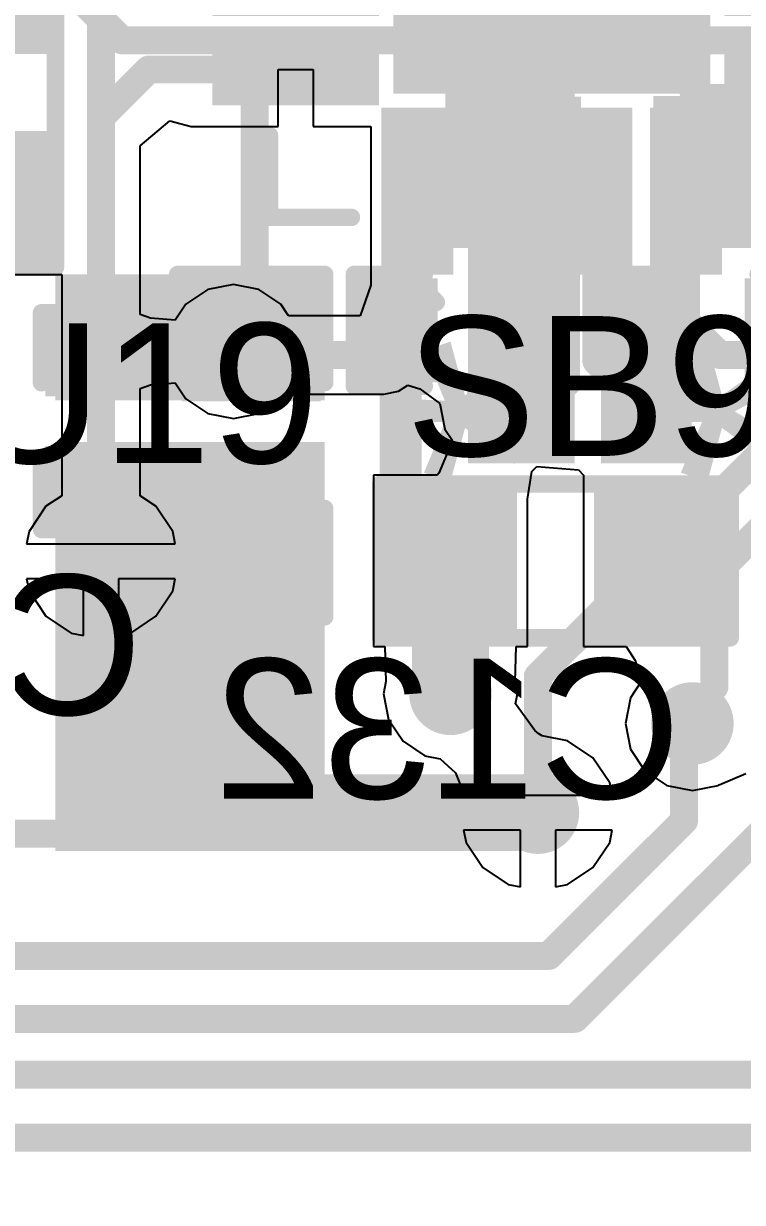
# Model space of a CAD drawing. Header units: millimetres. Extents: x -0.71 to 2.98, y -0.65 to 2.9.
# Drawn here: x 1.1909 to 1.3965, y 0.2285 to 0.5657 of the extents above; entities that cross this region are included whole.
import ezdxf

# ---------------------------------------------------------------- set-up
doc = ezdxf.new("R2010")
doc.units = ezdxf.units.MM
doc.header["$MEASUREMENT"] = 0
for name, color, linetype in [('BottomLayer', 5, 'Continuous'), ('BottomOverlay', 54, 'Continuous'), ('BottomPaste', 16, 'Continuous'), ('BottomSolder', 6, 'Continuous'), ('Mechanical2', 216, 'Continuous'), ('TopLayer', 1, 'Continuous'), ('TopOverlay', 2, 'Continuous'), ('TopPaste', 8, 'Continuous'), ('TopSolder', 216, 'Continuous'), ('ViaHoleLayer', 16, 'Continuous')]:
    doc.layers.add(name, color=color, linetype=linetype)
doc.styles.add('Arial', font='', dxfattribs={"height": 0.2})
doc.styles.get('Arial').set_extended_font_data('Arial')

# ---------------------------------------------------------------- blocks, each defined once
blk = doc.blocks.new('16_TQFN__4X4__29')
at = {"layer": 'TopLayer'}
for points in [[(-0.04469, 0.05335), (-0.04469, 0.09311), (-0.03209, 0.09311), (-0.03209, 0.05335)], [(-0.01909, 0.05335), (-0.01909, 0.09311), (-0.0065, 0.09311), (-0.0065, 0.05335)], [(0.0065, 0.05335), (0.0065, 0.09311), (0.01909, 0.09311), (0.01909, 0.05335)], [(0.03209, 0.05335), (0.03209, 0.09311), (0.04469, 0.09311), (0.04469, 0.05335)], [(-0.09311, 0.04469), (-0.05335, 0.04469), (-0.05335, 0.03209), (-0.09311, 0.03209)], [(0.05335, 0.04469), (0.09311, 0.04469), (0.09311, 0.03209), (0.05335, 0.03209)], [(-0.04134, 0.04134), (0.04134, 0.04134), (0.04134, -0.04134), (-0.04134, -0.04134)], [(-0.09311, 0.01909), (-0.05335, 0.01909), (-0.05335, 0.0065), (-0.09311, 0.0065)], [(0.05335, 0.01909), (0.09311, 0.01909), (0.09311, 0.0065), (0.05335, 0.0065)], [(-0.09311, -0.0065), (-0.05335, -0.0065), (-0.05335, -0.01909), (-0.09311, -0.01909)], [(0.05335, -0.0065), (0.09311, -0.0065), (0.09311, -0.01909), (0.05335, -0.01909)], [(-0.09311, -0.03209), (-0.05335, -0.03209), (-0.05335, -0.04468), (-0.09311, -0.04468)], [(0.05335, -0.03209), (0.09311, -0.03209), (0.09311, -0.04468), (0.05335, -0.04468)], [(-0.04469, -0.09311), (-0.04469, -0.05335), (-0.03209, -0.05335), (-0.03209, -0.09311)], [(-0.01909, -0.09311), (-0.01909, -0.05335), (-0.0065, -0.05335), (-0.0065, -0.09311)], [(0.0065, -0.09311), (0.0065, -0.05335), (0.01909, -0.05335), (0.01909, -0.09311)], [(0.03209, -0.09311), (0.03209, -0.05335), (0.04469, -0.05335), (0.04469, -0.09311)]]:
    blk.add_hatch(color=1, dxfattribs=at).paths.add_polyline_path(points)
at = {"layer": 'TopPaste'}
for points in [[(-0.04469, 0.05335), (-0.04469, 0.09311), (-0.03209, 0.09311), (-0.03209, 0.05335)], [(-0.01909, 0.05335), (-0.01909, 0.09311), (-0.0065, 0.09311), (-0.0065, 0.05335)], [(0.0065, 0.05335), (0.0065, 0.09311), (0.01909, 0.09311), (0.01909, 0.05335)], [(0.03209, 0.05335), (0.03209, 0.09311), (0.04469, 0.09311), (0.04469, 0.05335)], [(-0.09311, 0.04469), (-0.05335, 0.04469), (-0.05335, 0.03209), (-0.09311, 0.03209)], [(0.05335, 0.04469), (0.09311, 0.04469), (0.09311, 0.03209), (0.05335, 0.03209)], [(-0.02598, 0.02598), (0.02598, 0.02598), (0.02598, -0.02598), (-0.02598, -0.02598)], [(-0.09311, 0.01909), (-0.05335, 0.01909), (-0.05335, 0.0065), (-0.09311, 0.0065)], [(0.05335, 0.01909), (0.09311, 0.01909), (0.09311, 0.0065), (0.05335, 0.0065)], [(-0.09311, -0.0065), (-0.05335, -0.0065), (-0.05335, -0.01909), (-0.09311, -0.01909)], [(0.05335, -0.0065), (0.09311, -0.0065), (0.09311, -0.01909), (0.05335, -0.01909)], [(-0.09311, -0.03209), (-0.05335, -0.03209), (-0.05335, -0.04468), (-0.09311, -0.04468)], [(0.05335, -0.03209), (0.09311, -0.03209), (0.09311, -0.04468), (0.05335, -0.04468)], [(-0.04469, -0.09311), (-0.04469, -0.05335), (-0.03209, -0.05335), (-0.03209, -0.09311)], [(-0.01909, -0.09311), (-0.01909, -0.05335), (-0.0065, -0.05335), (-0.0065, -0.09311)], [(0.0065, -0.09311), (0.0065, -0.05335), (0.01909, -0.05335), (0.01909, -0.09311)], [(0.03209, -0.09311), (0.03209, -0.05335), (0.04469, -0.05335), (0.04469, -0.09311)]]:
    blk.add_hatch(color=8, dxfattribs=at).paths.add_polyline_path(points)
at = {"layer": 'TopSolder'}
for points in [[(-0.04868, 0.04935), (-0.04868, 0.09711), (-0.02809, 0.09711), (-0.02809, 0.04935)], [(-0.02309, 0.04935), (-0.02309, 0.09711), (-0.0025, 0.09711), (-0.0025, 0.04935)], [(0.0025, 0.04935), (0.0025, 0.09711), (0.02309, 0.09711), (0.02309, 0.04935)], [(0.02809, 0.04935), (0.02809, 0.09711), (0.04868, 0.09711), (0.04868, 0.04935)], [(-0.09711, 0.04869), (-0.04935, 0.04869), (-0.04935, 0.02809), (-0.09711, 0.02809)], [(0.04935, 0.04869), (0.09711, 0.04869), (0.09711, 0.02809), (0.04935, 0.02809)], [(-0.04534, 0.04534), (0.04534, 0.04534), (0.04534, -0.04534), (-0.04534, -0.04534)], [(-0.09711, 0.02309), (-0.04935, 0.02309), (-0.04935, 0.0025), (-0.09711, 0.0025)], [(0.04935, 0.02309), (0.09711, 0.02309), (0.09711, 0.0025), (0.04935, 0.0025)], [(-0.09711, -0.0025), (-0.04935, -0.0025), (-0.04935, -0.02309), (-0.09711, -0.02309)], [(0.04935, -0.0025), (0.09711, -0.0025), (0.09711, -0.02309), (0.04935, -0.02309)], [(-0.09711, -0.02809), (-0.04935, -0.02809), (-0.04935, -0.04868), (-0.09711, -0.04868)], [(0.04935, -0.02809), (0.09711, -0.02809), (0.09711, -0.04868), (0.04935, -0.04868)], [(-0.04868, -0.09711), (-0.04868, -0.04935), (-0.02809, -0.04935), (-0.02809, -0.09711)], [(-0.02309, -0.09711), (-0.02309, -0.04935), (-0.0025, -0.04935), (-0.0025, -0.09711)], [(0.0025, -0.09711), (0.0025, -0.04935), (0.02309, -0.04935), (0.02309, -0.09711)], [(0.02809, -0.09711), (0.02809, -0.04935), (0.04868, -0.04935), (0.04868, -0.09711)]]:
    blk.add_hatch(color=216, dxfattribs=at).paths.add_polyline_path(points)
at = {"layer": 'TopOverlay', "const_width": 0.005}
for points in [[(-0.08071, 0.08071), (-0.08071, 0.05728)], [(-0.08071, 0.08071), (-0.05728, 0.08071)], [(0.05728, 0.08071), (0.08071, 0.08071)], [(0.08071, 0.08071), (0.08071, 0.05728)], [(-0.105, 0.043), (-0.1, 0.038)], [(-0.105, 0.043), (-0.105, 0.033)], [(-0.1, 0.038), (-0.105, 0.033)], [(-0.08071, -0.05728), (-0.08071, -0.08071)], [(0.08071, -0.05728), (0.08071, -0.08071)], [(-0.08071, -0.08071), (-0.05728, -0.08071)], [(0.05728, -0.08071), (0.08071, -0.08071)]]:
    blk.add_lwpolyline(points, dxfattribs=at)
at = {"layer": 'TopOverlay', "const_width": 0.0025}
for points in [[(-0.08196, 0.08071, 1), (-0.07946, 0.08071, 1)], [(-0.08196, 0.08071, 1), (-0.07946, 0.08071, 1)], [(-0.05853, 0.08071, 1), (-0.05603, 0.08071, 1)], [(0.05603, 0.08071, 1), (0.05853, 0.08071, 1)], [(0.07946, 0.08071, 1), (0.08196, 0.08071, 1)], [(0.07946, 0.08071, 1), (0.08196, 0.08071, 1)], [(-0.08196, 0.05728, 1), (-0.07946, 0.05728, 1)], [(0.07946, 0.05728, 1), (0.08196, 0.05728, 1)], [(-0.10625, 0.043, 1), (-0.10375, 0.043, 1)], [(-0.10625, 0.043, 1), (-0.10375, 0.043, 1)], [(-0.10125, 0.038, 1), (-0.09875, 0.038, 1)], [(-0.10125, 0.038, 1), (-0.09875, 0.038, 1)], [(-0.10625, 0.033, 1), (-0.10375, 0.033, 1)], [(-0.10625, 0.033, 1), (-0.10375, 0.033, 1)], [(-0.08196, -0.05728, 1), (-0.07946, -0.05728, 1)], [(0.07946, -0.05728, 1), (0.08196, -0.05728, 1)], [(-0.08196, -0.08071, 1), (-0.07946, -0.08071, 1)], [(-0.08196, -0.08071, 1), (-0.07946, -0.08071, 1)], [(-0.05853, -0.08071, 1), (-0.05603, -0.08071, 1)], [(0.05603, -0.08071, 1), (0.05853, -0.08071, 1)], [(0.07946, -0.08071, 1), (0.08196, -0.08071, 1)], [(0.07946, -0.08071, 1), (0.08196, -0.08071, 1)]]:
    blk.add_lwpolyline(points, format="xyb", close=True, dxfattribs=at)
blk = doc.blocks.new('SOLDER_BRIDGE_52')
at = {"layer": 'TopLayer'}
for points in [[(-0.045, -0.0175), (-0.045, 0.0175), (-0.015, 0.0175), (-0.015, -0.0175)], [(0.015, -0.0175), (0.015, 0.0175), (0.045, 0.0175), (0.045, -0.0175)]]:
    blk.add_hatch(color=1, dxfattribs=at).paths.add_polyline_path(points)
at = {"layer": 'TopPaste'}
for points in [[(-0.045, -0.0175), (-0.045, 0.0175), (-0.015, 0.0175), (-0.015, -0.0175)], [(0.015, -0.0175), (0.015, 0.0175), (0.045, 0.0175), (0.045, -0.0175)]]:
    blk.add_hatch(color=8, dxfattribs=at).paths.add_polyline_path(points)
at = {"layer": 'TopSolder'}
for points in [[(-0.049, -0.0215), (-0.049, 0.0215), (-0.011, 0.0215), (-0.011, -0.0215)], [(0.011, -0.0215), (0.011, 0.0215), (0.049, 0.0215), (0.049, -0.0215)]]:
    blk.add_hatch(color=216, dxfattribs=at).paths.add_polyline_path(points)
at = {"layer": 'TopOverlay', "const_width": 0.005}
for points in [[(-0.05, 0.022), (0.05, 0.022)], [(-0.05, -0.022), (-0.05, 0.022)], [(0.05, -0.022), (0.05, 0.022)], [(-0.05, -0.022), (0.05, -0.022)]]:
    blk.add_lwpolyline(points, dxfattribs=at)
at = {"layer": 'TopOverlay', "const_width": 0.0025}
for points in [[(-0.05125, 0.022, 1), (-0.04875, 0.022, 1)], [(-0.05125, 0.022, 1), (-0.04875, 0.022, 1)], [(0.04875, 0.022, 1), (0.05125, 0.022, 1)], [(0.04875, 0.022, 1), (0.05125, 0.022, 1)], [(-0.05125, -0.022, 1), (-0.04875, -0.022, 1)], [(-0.05125, -0.022, 1), (-0.04875, -0.022, 1)], [(0.04875, -0.022, 1), (0.05125, -0.022, 1)], [(0.04875, -0.022, 1), (0.05125, -0.022, 1)]]:
    blk.add_lwpolyline(points, format="xyb", close=True, dxfattribs=at)
blk = doc.blocks.new('CAP_0402_B_131')
at = {"layer": 'BottomLayer'}
for points in [[(-0.0095, 0.0125), (-0.0095, -0.0125), (-0.0275, -0.0125), (-0.0275, 0.0125)], [(0.0275, 0.0125), (0.0275, -0.0125), (0.0095, -0.0125), (0.0095, 0.0125)]]:
    blk.add_hatch(color=5, dxfattribs=at).paths.add_polyline_path(points)
at = {"layer": 'BottomPaste'}
for points in [[(-0.0095, 0.0125), (-0.0095, -0.0125), (-0.0275, -0.0125), (-0.0275, 0.0125)], [(0.0275, 0.0125), (0.0275, -0.0125), (0.0095, -0.0125), (0.0095, 0.0125)]]:
    blk.add_hatch(color=16, dxfattribs=at).paths.add_polyline_path(points)
at = {"layer": 'BottomSolder'}
for points in [[(-0.00714, 0.01486), (-0.00714, -0.01486), (-0.02986, -0.01486), (-0.02986, 0.01486)], [(0.02986, 0.01486), (0.02986, -0.01486), (0.00714, -0.01486), (0.00714, 0.01486)]]:
    blk.add_hatch(color=6, dxfattribs=at).paths.add_polyline_path(points)
at = {"layer": 'BottomOverlay', "const_width": 0.005}
for points in [[(-0.031, 0.016), (-0.031, -0.016)], [(-0.011, 0.016), (-0.031, 0.016)], [(0.031, 0.016), (0.011, 0.016)], [(0.031, 0.016), (0.031, -0.016)], [(-0.011, -0.016), (-0.031, -0.016)], [(0.031, -0.016), (0.011, -0.016)]]:
    blk.add_lwpolyline(points, dxfattribs=at)
at = {"layer": 'BottomOverlay', "const_width": 0.0025}
for points in [[(-0.03225, 0.016, 1), (-0.02975, 0.016, 1)], [(-0.03225, 0.016, 1), (-0.02975, 0.016, 1)], [(-0.01225, 0.016, 1), (-0.00975, 0.016, 1)], [(0.00975, 0.016, 1), (0.01225, 0.016, 1)], [(0.02975, 0.016, 1), (0.03225, 0.016, 1)], [(0.02975, 0.016, 1), (0.03225, 0.016, 1)], [(-0.03225, -0.016, 1), (-0.02975, -0.016, 1)], [(-0.03225, -0.016, 1), (-0.02975, -0.016, 1)], [(-0.01225, -0.016, 1), (-0.00975, -0.016, 1)], [(0.00975, -0.016, 1), (0.01225, -0.016, 1)], [(0.02975, -0.016, 1), (0.03225, -0.016, 1)], [(0.02975, -0.016, 1), (0.03225, -0.016, 1)]]:
    blk.add_lwpolyline(points, format="xyb", close=True, dxfattribs=at)
blk = doc.blocks.new('CAP_0402_B_133')
at = {"layer": 'BottomLayer'}
for points in [[(-0.0095, 0.0125), (-0.0095, -0.0125), (-0.0275, -0.0125), (-0.0275, 0.0125)], [(0.0275, 0.0125), (0.0275, -0.0125), (0.0095, -0.0125), (0.0095, 0.0125)]]:
    blk.add_hatch(color=5, dxfattribs=at).paths.add_polyline_path(points)
at = {"layer": 'BottomPaste'}
for points in [[(-0.0095, 0.0125), (-0.0095, -0.0125), (-0.0275, -0.0125), (-0.0275, 0.0125)], [(0.0275, 0.0125), (0.0275, -0.0125), (0.0095, -0.0125), (0.0095, 0.0125)]]:
    blk.add_hatch(color=16, dxfattribs=at).paths.add_polyline_path(points)
at = {"layer": 'BottomSolder'}
for points in [[(-0.00714, 0.01486), (-0.00714, -0.01486), (-0.02986, -0.01486), (-0.02986, 0.01486)], [(0.02986, 0.01486), (0.02986, -0.01486), (0.00714, -0.01486), (0.00714, 0.01486)]]:
    blk.add_hatch(color=6, dxfattribs=at).paths.add_polyline_path(points)
at = {"layer": 'BottomOverlay', "const_width": 0.005}
for points in [[(-0.011, 0.016), (-0.031, 0.016)], [(-0.031, -0.016), (-0.031, 0.016)], [(0.031, 0.016), (0.011, 0.016)], [(0.031, -0.016), (0.031, 0.016)], [(-0.011, -0.016), (-0.031, -0.016)], [(0.031, -0.016), (0.011, -0.016)]]:
    blk.add_lwpolyline(points, dxfattribs=at)
at = {"layer": 'BottomOverlay', "const_width": 0.0025}
for points in [[(-0.03225, 0.016, 1), (-0.02975, 0.016, 1)], [(-0.03225, 0.016, 1), (-0.02975, 0.016, 1)], [(-0.01225, 0.016, 1), (-0.00975, 0.016, 1)], [(0.00975, 0.016, 1), (0.01225, 0.016, 1)], [(0.02975, 0.016, 1), (0.03225, 0.016, 1)], [(0.02975, 0.016, 1), (0.03225, 0.016, 1)], [(-0.03225, -0.016, 1), (-0.02975, -0.016, 1)], [(-0.03225, -0.016, 1), (-0.02975, -0.016, 1)], [(-0.01225, -0.016, 1), (-0.00975, -0.016, 1)], [(0.00975, -0.016, 1), (0.01225, -0.016, 1)], [(0.02975, -0.016, 1), (0.03225, -0.016, 1)], [(0.02975, -0.016, 1), (0.03225, -0.016, 1)]]:
    blk.add_lwpolyline(points, format="xyb", close=True, dxfattribs=at)
blk = doc.blocks.new('CAP_0603_B_135')
at = {"layer": 'BottomLayer'}
for points in [[(-0.045, -0.0175), (-0.045, 0.0175), (-0.015, 0.0175), (-0.015, -0.0175)], [(0.015, -0.0175), (0.015, 0.0175), (0.045, 0.0175), (0.045, -0.0175)]]:
    blk.add_hatch(color=5, dxfattribs=at).paths.add_polyline_path(points)
at = {"layer": 'BottomPaste'}
for points in [[(-0.045, -0.0175), (-0.045, 0.0175), (-0.015, 0.0175), (-0.015, -0.0175)], [(0.015, -0.0175), (0.015, 0.0175), (0.045, 0.0175), (0.045, -0.0175)]]:
    blk.add_hatch(color=16, dxfattribs=at).paths.add_polyline_path(points)
at = {"layer": 'BottomSolder'}
for points in [[(-0.04736, -0.01986), (-0.04736, 0.01986), (-0.01264, 0.01986), (-0.01264, -0.01986)], [(0.01264, -0.01986), (0.01264, 0.01986), (0.04736, 0.01986), (0.04736, -0.01986)]]:
    blk.add_hatch(color=6, dxfattribs=at).paths.add_polyline_path(points)
at = {"layer": 'BottomOverlay', "const_width": 0.005}
for points in [[(-0.018, 0.021), (-0.049, 0.021)], [(-0.049, -0.021), (-0.049, 0.021)], [(0.049, 0.021), (0.018, 0.021)], [(0.049, -0.021), (0.049, 0.021)], [(-0.018, -0.021), (-0.049, -0.021)], [(0.049, -0.021), (0.018, -0.021)]]:
    blk.add_lwpolyline(points, dxfattribs=at)
at = {"layer": 'BottomOverlay', "const_width": 0.0025}
for points in [[(-0.05025, 0.021, 1), (-0.04775, 0.021, 1)], [(-0.05025, 0.021, 1), (-0.04775, 0.021, 1)], [(-0.01925, 0.021, 1), (-0.01675, 0.021, 1)], [(0.01675, 0.021, 1), (0.01925, 0.021, 1)], [(0.04775, 0.021, 1), (0.05025, 0.021, 1)], [(0.04775, 0.021, 1), (0.05025, 0.021, 1)], [(-0.05025, -0.021, 1), (-0.04775, -0.021, 1)], [(-0.05025, -0.021, 1), (-0.04775, -0.021, 1)], [(-0.01925, -0.021, 1), (-0.01675, -0.021, 1)], [(0.01675, -0.021, 1), (0.01925, -0.021, 1)], [(0.04775, -0.021, 1), (0.05025, -0.021, 1)], [(0.04775, -0.021, 1), (0.05025, -0.021, 1)]]:
    blk.add_lwpolyline(points, format="xyb", close=True, dxfattribs=at)
blk = doc.blocks.new('CAP_0402_B_208')
at = {"layer": 'BottomLayer'}
for points in [[(-0.0095, 0.0125), (-0.0095, -0.0125), (-0.0275, -0.0125), (-0.0275, 0.0125)], [(0.0275, 0.0125), (0.0275, -0.0125), (0.0095, -0.0125), (0.0095, 0.0125)]]:
    blk.add_hatch(color=5, dxfattribs=at).paths.add_polyline_path(points)
at = {"layer": 'BottomPaste'}
for points in [[(-0.0095, 0.0125), (-0.0095, -0.0125), (-0.0275, -0.0125), (-0.0275, 0.0125)], [(0.0275, 0.0125), (0.0275, -0.0125), (0.0095, -0.0125), (0.0095, 0.0125)]]:
    blk.add_hatch(color=16, dxfattribs=at).paths.add_polyline_path(points)
at = {"layer": 'BottomSolder'}
for points in [[(-0.00714, 0.01486), (-0.00714, -0.01486), (-0.02986, -0.01486), (-0.02986, 0.01486)], [(0.02986, 0.01486), (0.02986, -0.01486), (0.00714, -0.01486), (0.00714, 0.01486)]]:
    blk.add_hatch(color=6, dxfattribs=at).paths.add_polyline_path(points)
at = {"layer": 'BottomOverlay', "const_width": 0.005}
for points in [[(-0.031, 0.016), (-0.031, -0.016)], [(-0.011, 0.016), (-0.031, 0.016)], [(0.031, 0.016), (0.011, 0.016)], [(0.031, 0.016), (0.031, -0.016)], [(-0.011, -0.016), (-0.031, -0.016)], [(0.031, -0.016), (0.011, -0.016)]]:
    blk.add_lwpolyline(points, dxfattribs=at)
at = {"layer": 'BottomOverlay', "const_width": 0.0025}
for points in [[(-0.03225, 0.016, 1), (-0.02975, 0.016, 1)], [(-0.03225, 0.016, 1), (-0.02975, 0.016, 1)], [(-0.01225, 0.016, 1), (-0.00975, 0.016, 1)], [(0.00975, 0.016, 1), (0.01225, 0.016, 1)], [(0.02975, 0.016, 1), (0.03225, 0.016, 1)], [(0.02975, 0.016, 1), (0.03225, 0.016, 1)], [(-0.03225, -0.016, 1), (-0.02975, -0.016, 1)], [(-0.03225, -0.016, 1), (-0.02975, -0.016, 1)], [(-0.01225, -0.016, 1), (-0.00975, -0.016, 1)], [(0.00975, -0.016, 1), (0.01225, -0.016, 1)], [(0.02975, -0.016, 1), (0.03225, -0.016, 1)], [(0.02975, -0.016, 1), (0.03225, -0.016, 1)]]:
    blk.add_lwpolyline(points, format="xyb", close=True, dxfattribs=at)
blk = doc.blocks.new('SOLDER_BRIDGE_265')
at = {"layer": 'TopLayer'}
for points in [[(-0.045, -0.0175), (-0.045, 0.0175), (-0.015, 0.0175), (-0.015, -0.0175)], [(0.015, -0.0175), (0.015, 0.0175), (0.045, 0.0175), (0.045, -0.0175)]]:
    blk.add_hatch(color=1, dxfattribs=at).paths.add_polyline_path(points)
at = {"layer": 'TopPaste'}
for points in [[(-0.045, -0.0175), (-0.045, 0.0175), (-0.015, 0.0175), (-0.015, -0.0175)], [(0.015, -0.0175), (0.015, 0.0175), (0.045, 0.0175), (0.045, -0.0175)]]:
    blk.add_hatch(color=8, dxfattribs=at).paths.add_polyline_path(points)
at = {"layer": 'TopSolder'}
for points in [[(-0.049, -0.0215), (-0.049, 0.0215), (-0.011, 0.0215), (-0.011, -0.0215)], [(0.011, -0.0215), (0.011, 0.0215), (0.049, 0.0215), (0.049, -0.0215)]]:
    blk.add_hatch(color=216, dxfattribs=at).paths.add_polyline_path(points)
at = {"layer": 'TopOverlay', "const_width": 0.005}
for points in [[(-0.05, -0.022), (-0.05, 0.022)], [(0.05, 0.022), (-0.05, 0.022)], [(0.05, -0.022), (0.05, 0.022)], [(0.05, -0.022), (-0.05, -0.022)]]:
    blk.add_lwpolyline(points, dxfattribs=at)
at = {"layer": 'TopOverlay', "const_width": 0.0025}
for points in [[(-0.05125, 0.022, 1), (-0.04875, 0.022, 1)], [(-0.05125, 0.022, 1), (-0.04875, 0.022, 1)], [(0.04875, 0.022, 1), (0.05125, 0.022, 1)], [(0.04875, 0.022, 1), (0.05125, 0.022, 1)], [(-0.05125, -0.022, 1), (-0.04875, -0.022, 1)], [(-0.05125, -0.022, 1), (-0.04875, -0.022, 1)], [(0.04875, -0.022, 1), (0.05125, -0.022, 1)], [(0.04875, -0.022, 1), (0.05125, -0.022, 1)]]:
    blk.add_lwpolyline(points, format="xyb", close=True, dxfattribs=at)
blk = doc.blocks.new('CAP_0603_B_298')
at = {"layer": 'BottomLayer'}
for points in [[(-0.045, -0.0175), (-0.045, 0.0175), (-0.015, 0.0175), (-0.015, -0.0175)], [(0.015, -0.0175), (0.015, 0.0175), (0.045, 0.0175), (0.045, -0.0175)]]:
    blk.add_hatch(color=5, dxfattribs=at).paths.add_polyline_path(points)
at = {"layer": 'BottomPaste'}
for points in [[(-0.045, -0.0175), (-0.045, 0.0175), (-0.015, 0.0175), (-0.015, -0.0175)], [(0.015, -0.0175), (0.015, 0.0175), (0.045, 0.0175), (0.045, -0.0175)]]:
    blk.add_hatch(color=16, dxfattribs=at).paths.add_polyline_path(points)
at = {"layer": 'BottomSolder'}
for points in [[(-0.04736, -0.01986), (-0.04736, 0.01986), (-0.01264, 0.01986), (-0.01264, -0.01986)], [(0.01264, -0.01986), (0.01264, 0.01986), (0.04736, 0.01986), (0.04736, -0.01986)]]:
    blk.add_hatch(color=6, dxfattribs=at).paths.add_polyline_path(points)
at = {"layer": 'BottomOverlay', "const_width": 0.005}
for points in [[(-0.049, 0.021), (-0.049, -0.021)], [(-0.018, 0.021), (-0.049, 0.021)], [(0.049, 0.021), (0.018, 0.021)], [(0.049, 0.021), (0.049, -0.021)], [(-0.018, -0.021), (-0.049, -0.021)], [(0.049, -0.021), (0.018, -0.021)]]:
    blk.add_lwpolyline(points, dxfattribs=at)
at = {"layer": 'BottomOverlay', "const_width": 0.0025}
for points in [[(-0.05025, 0.021, 1), (-0.04775, 0.021, 1)], [(-0.05025, 0.021, 1), (-0.04775, 0.021, 1)], [(-0.01925, 0.021, 1), (-0.01675, 0.021, 1)], [(0.01675, 0.021, 1), (0.01925, 0.021, 1)], [(0.04775, 0.021, 1), (0.05025, 0.021, 1)], [(0.04775, 0.021, 1), (0.05025, 0.021, 1)], [(-0.05025, -0.021, 1), (-0.04775, -0.021, 1)], [(-0.05025, -0.021, 1), (-0.04775, -0.021, 1)], [(-0.01925, -0.021, 1), (-0.01675, -0.021, 1)], [(0.01675, -0.021, 1), (0.01925, -0.021, 1)], [(0.04775, -0.021, 1), (0.05025, -0.021, 1)], [(0.04775, -0.021, 1), (0.05025, -0.021, 1)]]:
    blk.add_lwpolyline(points, format="xyb", close=True, dxfattribs=at)

msp = doc.modelspace()

# ---------------------------------------------------------------- hatches: boundary and pattern name
at = {"layer": 'BottomLayer'}
for points in [[(1.318, 0.43993), (1.3485, 0.43993), (1.3485, 0.54593), (1.318, 0.54593)], [(1.371, 0.506), (1.427, 0.506), (1.427, 0.545), (1.371, 0.545)], [(1.2, 0.458), (1.277, 0.458), (1.277, 0.494), (1.2, 0.494)], [(1.356, 0.43993), (1.382, 0.43993), (1.382, 0.49193), (1.356, 0.49193)], [(1.2, 0.329), (1.277, 0.329), (1.277, 0.446), (1.2, 0.446)]]:
    msp.add_hatch(color=5, dxfattribs=at).paths.add_polyline_path(points)
h = msp.add_hatch(color=5, dxfattribs=at)
edge = h.paths.add_edge_path()
edge.add_arc((1.25088, 0.47193), 0.01181, 0, 360)
h = msp.add_hatch(color=5, dxfattribs=at)
edge = h.paths.add_edge_path()
edge.add_arc((1.32914, 0.45708), 0.01181, 0, 360)
h = msp.add_hatch(color=5, dxfattribs=at)
edge = h.paths.add_edge_path()
edge.add_arc((1.369, 0.45493), 0.01181, 0, 360)
h = msp.add_hatch(color=5, dxfattribs=at)
edge = h.paths.add_edge_path()
edge.add_arc((1.213, 0.41193), 0.01181, 0, 360)
h = msp.add_hatch(color=5, dxfattribs=at)
edge = h.paths.add_edge_path()
edge.add_arc((1.313, 0.374), 0.01181, 0, 360)
h = msp.add_hatch(color=5, dxfattribs=at)
edge = h.paths.add_edge_path()
edge.add_arc((1.38219, 0.3655), 0.01181, 0, 360)
h = msp.add_hatch(color=5, dxfattribs=at)
edge = h.paths.add_edge_path()
edge.add_arc((1.338, 0.34), 0.01181, 0, 360)
at = {"layer": 'BottomSolder'}
h = msp.add_hatch(color=6, dxfattribs=at)
edge = h.paths.add_edge_path()
edge.add_arc((1.25088, 0.47193), 0.00791, 0, 360)
h = msp.add_hatch(color=6, dxfattribs=at)
edge = h.paths.add_edge_path()
edge.add_arc((1.32914, 0.45708), 0.00791, 0, 360)
h = msp.add_hatch(color=6, dxfattribs=at)
edge = h.paths.add_edge_path()
edge.add_arc((1.369, 0.45493), 0.00791, 0, 360)
h = msp.add_hatch(color=6, dxfattribs=at)
edge = h.paths.add_edge_path()
edge.add_arc((1.213, 0.41193), 0.00791, 0, 360)
h = msp.add_hatch(color=6, dxfattribs=at)
edge = h.paths.add_edge_path()
edge.add_arc((1.313, 0.374), 0.00791, 0, 360)
h = msp.add_hatch(color=6, dxfattribs=at)
edge = h.paths.add_edge_path()
edge.add_arc((1.38219, 0.3655), 0.00791, 0, 360)
h = msp.add_hatch(color=6, dxfattribs=at)
edge = h.paths.add_edge_path()
edge.add_arc((1.338, 0.34), 0.00791, 0, 360)
at = {"layer": 'TopLayer'}
h = msp.add_hatch(color=1, dxfattribs=at)
edge = h.paths.add_edge_path()
edge.add_arc((1.25088, 0.47193), 0.01181, 0, 360)
h = msp.add_hatch(color=1, dxfattribs=at)
edge = h.paths.add_edge_path()
edge.add_arc((1.32914, 0.45708), 0.01181, 0, 360)
h = msp.add_hatch(color=1, dxfattribs=at)
edge = h.paths.add_edge_path()
edge.add_arc((1.369, 0.45493), 0.01181, 0, 360)
h = msp.add_hatch(color=1, dxfattribs=at)
edge = h.paths.add_edge_path()
edge.add_arc((1.213, 0.41193), 0.01181, 0, 360)
h = msp.add_hatch(color=1, dxfattribs=at)
edge = h.paths.add_edge_path()
edge.add_arc((1.313, 0.374), 0.01181, 0, 360)
h = msp.add_hatch(color=1, dxfattribs=at)
edge = h.paths.add_edge_path()
edge.add_arc((1.38219, 0.3655), 0.01181, 0, 360)
h = msp.add_hatch(color=1, dxfattribs=at)
edge = h.paths.add_edge_path()
edge.add_arc((1.338, 0.34), 0.01181, 0, 360)
at = {"layer": 'TopSolder'}
h = msp.add_hatch(color=216, dxfattribs=at)
edge = h.paths.add_edge_path()
edge.add_arc((1.25088, 0.47193), 0.00791, 0, 360)
h = msp.add_hatch(color=216, dxfattribs=at)
edge = h.paths.add_edge_path()
edge.add_arc((1.32914, 0.45708), 0.00791, 0, 360)
h = msp.add_hatch(color=216, dxfattribs=at)
edge = h.paths.add_edge_path()
edge.add_arc((1.369, 0.45493), 0.00791, 0, 360)
h = msp.add_hatch(color=216, dxfattribs=at)
edge = h.paths.add_edge_path()
edge.add_arc((1.213, 0.41193), 0.00791, 0, 360)
h = msp.add_hatch(color=216, dxfattribs=at)
edge = h.paths.add_edge_path()
edge.add_arc((1.313, 0.374), 0.00791, 0, 360)
h = msp.add_hatch(color=216, dxfattribs=at)
edge = h.paths.add_edge_path()
edge.add_arc((1.38219, 0.3655), 0.00791, 0, 360)
h = msp.add_hatch(color=216, dxfattribs=at)
edge = h.paths.add_edge_path()
edge.add_arc((1.338, 0.34), 0.00791, 0, 360)
at = {"layer": 'ViaHoleLayer'}
h = msp.add_hatch(color=16, dxfattribs=at)
edge = h.paths.add_edge_path()
edge.add_arc((1.25088, 0.47193), 0.00591, 0, 360)
h = msp.add_hatch(color=16, dxfattribs=at)
edge = h.paths.add_edge_path()
edge.add_arc((1.32914, 0.45708), 0.00591, 0, 360)
h = msp.add_hatch(color=16, dxfattribs=at)
edge = h.paths.add_edge_path()
edge.add_arc((1.369, 0.45493), 0.00591, 0, 360)
h = msp.add_hatch(color=16, dxfattribs=at)
edge = h.paths.add_edge_path()
edge.add_arc((1.213, 0.41193), 0.00591, 0, 360)
h = msp.add_hatch(color=16, dxfattribs=at)
edge = h.paths.add_edge_path()
edge.add_arc((1.313, 0.374), 0.00591, 0, 360)
h = msp.add_hatch(color=16, dxfattribs=at)
edge = h.paths.add_edge_path()
edge.add_arc((1.38219, 0.3655), 0.00591, 0, 360)
h = msp.add_hatch(color=16, dxfattribs=at)
edge = h.paths.add_edge_path()
edge.add_arc((1.338, 0.34), 0.00591, 0, 360)

# ---------------------------------------------------------------- linework, layer by layer
at = {"layer": 'BottomLayer'}
for points, const_width in [([(1.128, 0.652), (1.21907, 0.56093)], 0.008), ([(1.21907, 0.56093), (1.269, 0.56093)], 0.008), ([(1.257, 0.54893), (1.269, 0.56093)], 0.008), ([(1.269, 0.56093), (1.439, 0.56093)], 0.008), ([(1.257, 0.47593), (1.257, 0.54893)], 0.008), ([(1.29871, 0.42129), (1.29871, 0.47577)], 0.012), ([(1.338, 0.379), (1.4085, 0.4495)], 0.008), ([(1.29871, 0.42129), (1.313, 0.407)], 0.012), ([(1.3885, 0.40796), (1.40373, 0.42319)], 0.008), ([(1.313, 0.374), (1.313, 0.407)], 0.012), ([(1.3885, 0.37604), (1.3885, 0.40796)], 0.008), ([(1.338, 0.34), (1.338, 0.379)], 0.008), ([(1.37981, 0.36312), (1.38219, 0.3655)], 0.008), ([(1.37981, 0.33769), (1.37981, 0.36312)], 0.008), ([(1.261, 0.34), (1.338, 0.34)], 0.022), ([(1.34858, 0.281), (1.40982, 0.34224)], 0.008), ([(1.34112, 0.299), (1.37981, 0.33769)], 0.008), ([(0.971, 0.334), (1.207, 0.334)], 0.008), ([(1.05, 0.299), (1.34112, 0.299)], 0.008), ([(0.82328, 0.281), (1.34858, 0.281)], 0.008), ([(0.24454, 0.265), (1.45254, 0.265)], 0.008), ([(0.252, 0.247), (1.46, 0.247)], 0.008)]:
    msp.add_lwpolyline(points, dxfattribs=dict(at, const_width=const_width))
for points, const_width in [([(1.21707, 0.56093, 1), (1.22107, 0.56093, 1)], 0.004), ([(1.21707, 0.56093, 1), (1.22107, 0.56093, 1)], 0.004), ([(1.267, 0.56093, 1), (1.271, 0.56093, 1)], 0.004), ([(1.267, 0.56093, 1), (1.271, 0.56093, 1)], 0.004), ([(1.267, 0.56093, 1), (1.271, 0.56093, 1)], 0.004), ([(1.255, 0.54893, 1), (1.259, 0.54893, 1)], 0.004), ([(1.255, 0.54893, 1), (1.259, 0.54893, 1)], 0.004), ([(1.255, 0.47593, 1), (1.259, 0.47593, 1)], 0.004), ([(1.29571, 0.47577, 1), (1.30171, 0.47577, 1)], 0.006), ([(1.29571, 0.42129, 1), (1.30171, 0.42129, 1)], 0.006), ([(1.29571, 0.42129, 1), (1.30171, 0.42129, 1)], 0.006), ([(1.31, 0.407, 1), (1.316, 0.407, 1)], 0.006), ([(1.31, 0.407, 1), (1.316, 0.407, 1)], 0.006), ([(1.3865, 0.40796, 1), (1.3905, 0.40796, 1)], 0.004), ([(1.3865, 0.40796, 1), (1.3905, 0.40796, 1)], 0.004), ([(1.336, 0.379, 1), (1.34, 0.379, 1)], 0.004), ([(1.336, 0.379, 1), (1.34, 0.379, 1)], 0.004), ([(1.31, 0.374, 1), (1.316, 0.374, 1)], 0.006), ([(1.3865, 0.37604, 1), (1.3905, 0.37604, 1)], 0.004), ([(1.38019, 0.3655, 1), (1.38419, 0.3655, 1)], 0.004), ([(1.37781, 0.36312, 1), (1.38181, 0.36312, 1)], 0.004), ([(1.37781, 0.36312, 1), (1.38181, 0.36312, 1)], 0.004), ([(1.2555, 0.34, 1), (1.2665, 0.34, 1)], 0.011), ([(1.3325, 0.34, 1), (1.3435, 0.34, 1)], 0.011), ([(1.336, 0.34, 1), (1.34, 0.34, 1)], 0.004), ([(1.37781, 0.33769, 1), (1.38181, 0.33769, 1)], 0.004), ([(1.37781, 0.33769, 1), (1.38181, 0.33769, 1)], 0.004), ([(1.205, 0.334, 1), (1.209, 0.334, 1)], 0.004), ([(1.33912, 0.299, 1), (1.34312, 0.299, 1)], 0.004), ([(1.33912, 0.299, 1), (1.34312, 0.299, 1)], 0.004), ([(1.34658, 0.281, 1), (1.35058, 0.281, 1)], 0.004), ([(1.34658, 0.281, 1), (1.35058, 0.281, 1)], 0.004)]:
    msp.add_lwpolyline(points, format="xyb", close=True, dxfattribs=dict(at, const_width=const_width))
at = {"layer": 'Mechanical2', "const_width": 0.01}
msp.add_lwpolyline([(2.97335, 1.12706, 1), (-0.56996, 1.12706, 1)], format="xyb", close=True, dxfattribs=at)
at = {"layer": 'TopLayer'}
for p, q in [((1.26371, 0.53631), (1.26371, 0.55261)), ((1.26371, 0.55261), (1.27371, 0.55261)), ((1.27371, 0.55261), (1.27371, 0.53631)), ((1.22422, 0.53081), (1.23272, 0.53789)), ((1.23272, 0.53789), (1.23883, 0.53631)), ((1.23883, 0.53631), (1.23883, 0.53631)), ((1.23883, 0.53631), (1.26371, 0.53631)), ((1.27371, 0.53631), (1.29025, 0.53631)), ((1.29025, 0.53631), (1.29025, 0.49089)), ((1.22422, 0.48252), (1.22422, 0.53081)), ((1.17322, 0.494), (1.20178, 0.494)), ((1.20178, 0.494), (1.20178, 0.43067)), ((1.24354, 0.48965), (1.23731, 0.4855)), ((1.25088, 0.49111), (1.24354, 0.48965)), ((1.25821, 0.48965), (1.25088, 0.49111)), ((1.26444, 0.4855), (1.25821, 0.48965)), ((1.29025, 0.49089), (1.2872, 0.48215)), ((1.29025, 0.49089), (1.29025, 0.49089)), ((1.2272, 0.48144), (1.22422, 0.48252)), ((1.23731, 0.4855), (1.23422, 0.48086)), ((1.26667, 0.48215), (1.26444, 0.4855)), ((1.23422, 0.48086), (1.2272, 0.48144)), ((1.2872, 0.48215), (1.26667, 0.48215)), ((1.22422, 0.46134), (1.2272, 0.46243)), ((1.2272, 0.46243), (1.23422, 0.46301)), ((1.23422, 0.46301), (1.23731, 0.45837)), ((1.29817, 0.46057), (1.30081, 0.46234)), ((1.30081, 0.46234), (1.30427, 0.46122)), ((1.22422, 0.43067), (1.22422, 0.46134)), ((1.26444, 0.45837), (1.26534, 0.45972)), ((1.26534, 0.45972), (1.29387, 0.45972)), ((1.29387, 0.45972), (1.29388, 0.45972)), ((1.29388, 0.45972), (1.29817, 0.46057)), ((1.30427, 0.46122), (1.30996, 0.45708)), ((1.23731, 0.45837), (1.24354, 0.45421)), ((1.25821, 0.45421), (1.26444, 0.45837)), ((1.30996, 0.45708), (1.31142, 0.44974)), ((1.24354, 0.45421), (1.25088, 0.45275)), ((1.25088, 0.45275), (1.25821, 0.45421)), ((1.31142, 0.44974), (1.31359, 0.4465)), ((1.31359, 0.4465), (1.30969, 0.43708)), ((1.33622, 0.43763), (1.33774, 0.43904)), ((1.33774, 0.43904), (1.34965, 0.43806)), ((1.30916, 0.4365), (1.291, 0.4365)), ((1.291, 0.4365), (1.291, 0.3875)), ((1.30969, 0.43708), (1.30916, 0.4365)), ((1.335, 0.42964), (1.33622, 0.43763)), ((1.34965, 0.43806), (1.351, 0.4365)), ((1.351, 0.4365), (1.351, 0.3875)), ((1.20178, 0.43067), (1.19728, 0.42766)), ((1.22872, 0.42766), (1.22422, 0.43067)), ((1.335, 0.3875), (1.335, 0.42964)), ((1.19728, 0.42766), (1.19245, 0.42044)), ((1.23355, 0.42044), (1.22872, 0.42766)), ((1.19245, 0.42044), (1.19176, 0.41693)), ((1.23424, 0.41693), (1.23355, 0.42044)), ((1.19176, 0.41693), (1.23424, 0.41693)), ((1.208, 0.40693), (1.19176, 0.40693)), ((1.19176, 0.40693), (1.19245, 0.40342)), ((1.208, 0.39069), (1.208, 0.40693)), ((1.23424, 0.40693), (1.218, 0.40693)), ((1.218, 0.40693), (1.218, 0.39069)), ((1.23355, 0.40342), (1.23424, 0.40693)), ((1.19245, 0.40342), (1.19728, 0.39621)), ((1.22872, 0.39621), (1.23355, 0.40342)), ((1.19728, 0.39621), (1.20449, 0.39139)), ((1.22151, 0.39139), (1.22872, 0.39621)), ((1.20449, 0.39139), (1.208, 0.39069)), ((1.218, 0.39069), (1.22151, 0.39139)), ((1.291, 0.3875), (1.29426, 0.3875)), ((1.29426, 0.3875), (1.29452, 0.3775)), ((1.33148, 0.3775), (1.33174, 0.3875)), ((1.33174, 0.3875), (1.335, 0.3875)), ((1.351, 0.3875), (1.36326, 0.3875)), ((1.36326, 0.3875), (1.36581, 0.38348)), ((1.36581, 0.38348), (1.36758, 0.3775)), ((1.29452, 0.3775), (1.29382, 0.374)), ((1.33218, 0.374), (1.33148, 0.3775)), ((1.36758, 0.3775), (1.36447, 0.37284)), ((1.29382, 0.374), (1.29528, 0.36666)), ((1.33162, 0.37116), (1.33218, 0.374)), ((1.33712, 0.36347), (1.33162, 0.37116)), ((1.36447, 0.37284), (1.36301, 0.3655)), ((1.29528, 0.36666), (1.29944, 0.36044)), ((1.36301, 0.3655), (1.36447, 0.35816)), ((1.33824, 0.36253), (1.33712, 0.36347)), ((1.33921, 0.362), (1.33824, 0.36253)), ((1.34651, 0.36055), (1.33921, 0.362)), ((1.29944, 0.36044), (1.30566, 0.35628)), ((1.35372, 0.35572), (1.34651, 0.36055)), ((1.36447, 0.35816), (1.36863, 0.35194)), ((1.30566, 0.35628), (1.31004, 0.35541)), ((1.31004, 0.35541), (1.31442, 0.35134)), ((1.35855, 0.34851), (1.35372, 0.35572)), ((1.31442, 0.35134), (1.31683, 0.34539)), ((1.36863, 0.35194), (1.37485, 0.34778)), ((1.38985, 0.348), (1.3975, 0.3512)), ((1.35924, 0.345), (1.35855, 0.34851)), ((1.37485, 0.34778), (1.38219, 0.34632)), ((1.38219, 0.34632), (1.38953, 0.34778)), ((1.38953, 0.34778), (1.38985, 0.348)), ((1.31683, 0.34539), (1.31676, 0.345)), ((1.31676, 0.345), (1.35924, 0.345)), ((1.333, 0.335), (1.31676, 0.335)), ((1.31676, 0.335), (1.31745, 0.33149)), ((1.333, 0.31876), (1.333, 0.335)), ((1.35924, 0.335), (1.343, 0.335)), ((1.343, 0.335), (1.343, 0.31876)), ((1.35855, 0.33149), (1.35924, 0.335)), ((1.31745, 0.33149), (1.32228, 0.32428)), ((1.35372, 0.32428), (1.35855, 0.33149)), ((1.32228, 0.32428), (1.32949, 0.31945)), ((1.34651, 0.31945), (1.35372, 0.32428)), ((1.32949, 0.31945), (1.333, 0.31876)), ((1.343, 0.31876), (1.34651, 0.31945))]:
    msp.add_line(p, q, dxfattribs=at)
for points, const_width in [([(1.213, 0.53893), (1.213, 0.585)], 0.008), ([(1.213, 0.53893), (1.22668, 0.55261)], 0.008), ([(1.22668, 0.55261), (1.26871, 0.55261)], 0.008), ([(1.213, 0.41193), (1.213, 0.53893)], 0.008), ([(1.30355, 0.48061), (1.30355, 0.51777)], 0.008), ([(1.32914, 0.45708), (1.32914, 0.51777)], 0.008), ([(1.35473, 0.4692), (1.35473, 0.51777)], 0.008), ([(1.38032, 0.48061), (1.38032, 0.51777)], 0.008), ([(1.29388, 0.47093), (1.30355, 0.48061)], 0.008), ([(1.38032, 0.48061), (1.39, 0.47093)], 0.008), ([(1.24688, 0.47093), (1.29388, 0.47093)], 0.008), ([(1.35473, 0.4692), (1.369, 0.45493)], 0.008), ([(1.39, 0.47093), (1.437, 0.47093)], 0.008), ([(1.313, 0.374), (1.313, 0.412)], 0.022), ([(1.373, 0.412), (1.3885, 0.3965)], 0.008), ([(1.3885, 0.37604), (1.3885, 0.3965)], 0.008)]:
    msp.add_lwpolyline(points, dxfattribs=dict(at, const_width=const_width))
for points, const_width in [([(1.22468, 0.55261, 1), (1.22868, 0.55261, 1)], 0.004), ([(1.22468, 0.55261, 1), (1.22868, 0.55261, 1)], 0.004), ([(1.26671, 0.55261, 1), (1.27071, 0.55261, 1)], 0.004), ([(1.211, 0.53893, 1), (1.215, 0.53893, 1)], 0.004), ([(1.211, 0.53893, 1), (1.215, 0.53893, 1)], 0.004), ([(1.211, 0.53893, 1), (1.215, 0.53893, 1)], 0.004), ([(1.30155, 0.51777, 1), (1.30555, 0.51777, 1)], 0.004), ([(1.32714, 0.51777, 1), (1.33114, 0.51777, 1)], 0.004), ([(1.35273, 0.51777, 1), (1.35673, 0.51777, 1)], 0.004), ([(1.37832, 0.51777, 1), (1.38232, 0.51777, 1)], 0.004), ([(1.30155, 0.48061, 1), (1.30555, 0.48061, 1)], 0.004), ([(1.30155, 0.48061, 1), (1.30555, 0.48061, 1)], 0.004), ([(1.37832, 0.48061, 1), (1.38232, 0.48061, 1)], 0.004), ([(1.37832, 0.48061, 1), (1.38232, 0.48061, 1)], 0.004), ([(1.24488, 0.47093, 1), (1.24888, 0.47093, 1)], 0.004), ([(1.29188, 0.47093, 1), (1.29588, 0.47093, 1)], 0.004), ([(1.29188, 0.47093, 1), (1.29588, 0.47093, 1)], 0.004), ([(1.35273, 0.4692, 1), (1.35673, 0.4692, 1)], 0.004), ([(1.35273, 0.4692, 1), (1.35673, 0.4692, 1)], 0.004), ([(1.388, 0.47093, 1), (1.392, 0.47093, 1)], 0.004), ([(1.388, 0.47093, 1), (1.392, 0.47093, 1)], 0.004), ([(1.32714, 0.45708, 1), (1.33114, 0.45708, 1)], 0.004), ([(1.367, 0.45493, 1), (1.371, 0.45493, 1)], 0.004), ([(1.3075, 0.412, 1), (1.3185, 0.412, 1)], 0.011), ([(1.211, 0.41193, 1), (1.215, 0.41193, 1)], 0.004), ([(1.371, 0.412, 1), (1.375, 0.412, 1)], 0.004), ([(1.3865, 0.3965, 1), (1.3905, 0.3965, 1)], 0.004), ([(1.3865, 0.3965, 1), (1.3905, 0.3965, 1)], 0.004), ([(1.3075, 0.374, 1), (1.3185, 0.374, 1)], 0.011), ([(1.3865, 0.37604, 1), (1.3905, 0.37604, 1)], 0.004)]:
    msp.add_lwpolyline(points, format="xyb", close=True, dxfattribs=dict(at, const_width=const_width))

# ---------------------------------------------------------------- block references
for name, p, rotation in [('16_TQFN__4X4__29', (1.34194, 0.591), 90), ('SOLDER_BRIDGE_265', (1.178, 0.546), 270), ('CAP_0603_B_298', (1.363, 0.525), 180), ('CAP_0603_B_135', (1.256, 0.445), 270), ('CAP_0402_B_208', (1.3165, 0.478), 180), ('CAP_0402_B_131', (1.39, 0.478), 180), ('CAP_0402_B_133', (1.212, 0.452), 270)]:
    msp.add_blockref(name, p, dxfattribs=dict(rotation=rotation))
msp.add_blockref('SOLDER_BRIDGE_52', (1.343, 0.412))

# ---------------------------------------------------------------- texts
at = {"layer": 'BottomOverlay', "style": 'Arial'}
for p in [(1.37461, 0.43299), (1.44811, 0.43299)]:
    msp.add_text('*', height=0.08, rotation=90, dxfattribs=at).set_placement(p)
at = {"layer": 'BottomOverlay', "style": 'Arial', "text_generation_flag": 2}
for s, p in [('C134', (1.22498, 0.36801)), ('C132', (1.37898, 0.34401))]:
    msp.add_text(s, height=0.04, dxfattribs=at).set_placement(p)
at = {"layer": 'TopOverlay', "style": 'Arial'}
for s, p in [('SB96', (1.30016, 0.44205)), ('U19', (1.17302, 0.44001))]:
    msp.add_text(s, height=0.04, dxfattribs=at).set_placement(p)

doc.saveas('drawing.dxf')
